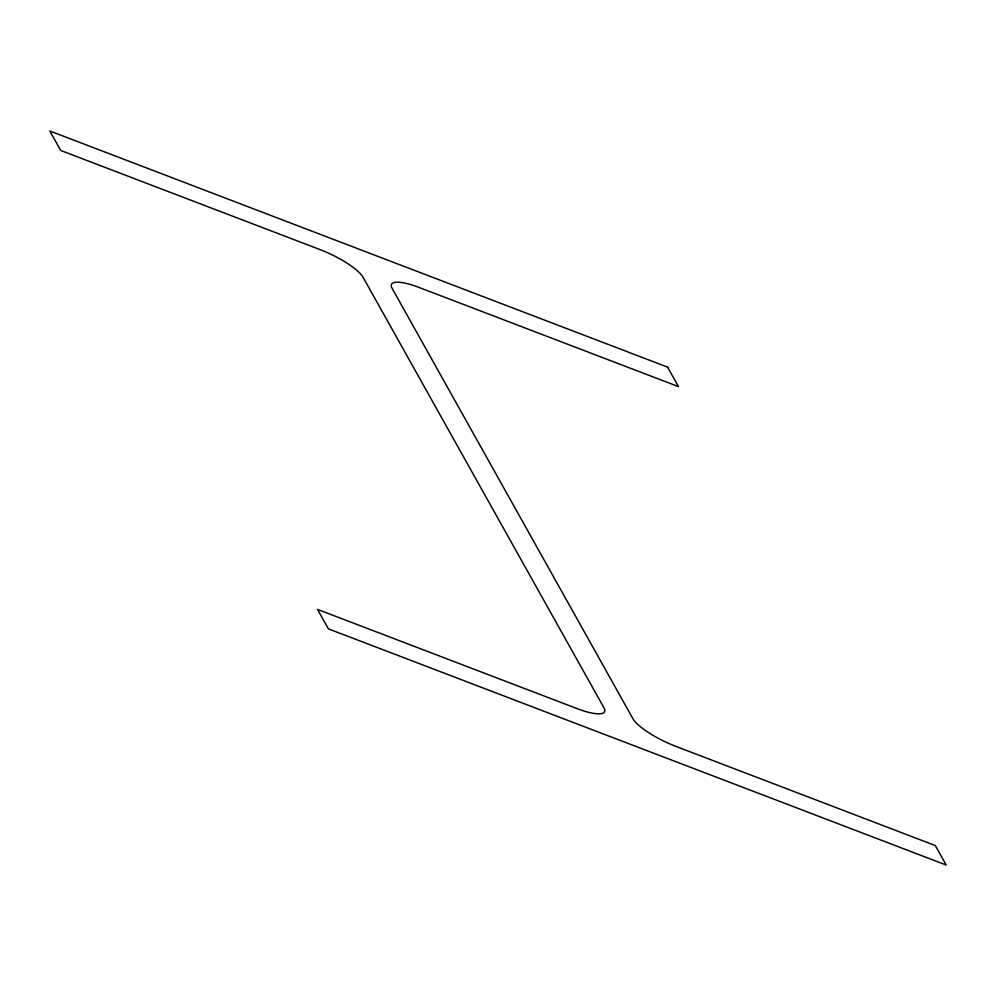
<?xml version="1.0" encoding="UTF-8"?>
<svg xmlns="http://www.w3.org/2000/svg" width="996" height="996" viewBox="0 0 996 996"><rect width="100%" height="100%" fill="white"/><g stroke="black" fill="none" stroke-linecap="round" stroke-linejoin="round"><path stroke-width="1.49" d="M667.594 367.138L49.8 130.962L60.706 150.458L320.251 249.672A39.479 9.885 26.1 0 1 363.042 277.237L603.875 707.646A39.479 9.885 26.1 0 1 577.045 708.592L317.5 609.378L328.406 628.862L946.2 865.038L935.294 845.542L675.749 746.328A39.479 9.885 26.1 0 1 632.958 718.763L392.125 288.354A39.479 9.885 26.1 0 1 418.955 287.408L678.5 386.622L667.594 367.138"/></g></svg>
